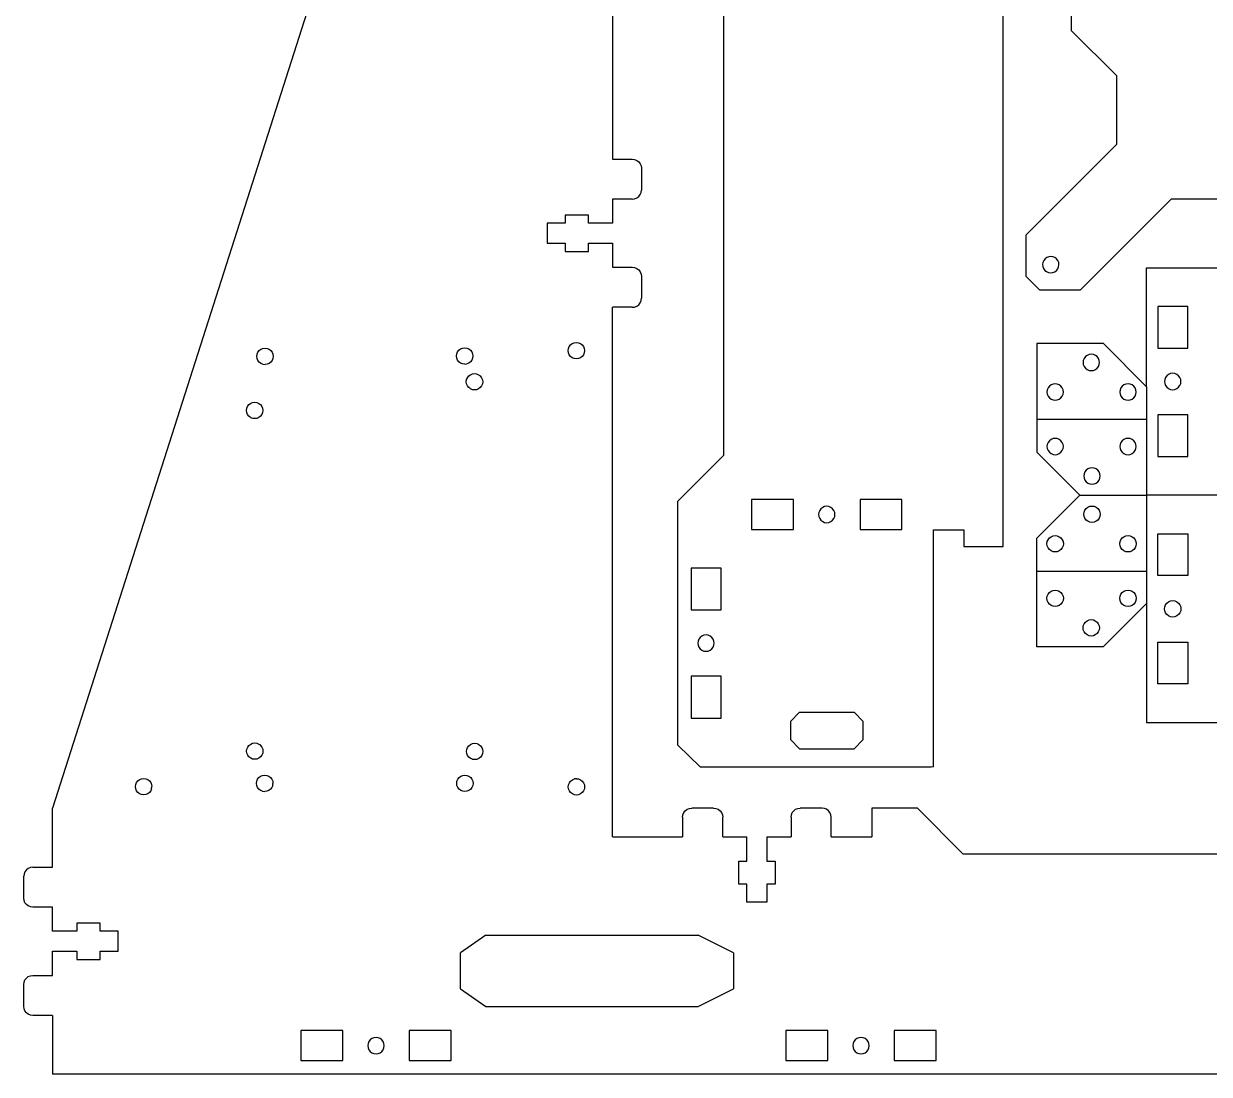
# Model space of a CAD drawing. Extents: x -551 to 142, y -21 to 452.
# Drawn here: x -550.7 to -290.4, y -21.2 to 209.5 of the extents above; entities that cross this region are included whole.
import ezdxf

# ---------------------------------------------------------------- set-up
doc = ezdxf.new("R2010")
doc.units = 0
doc.layers.get('0').update_dxf_attribs({"linetype": 'CONTINUOUS'})

msp = doc.modelspace()

# ---------------------------------------------------------------- linework, layer by layer
at = {"color": 2}
for points in [[(-397.076112, 388.597728), (-397.076112, 114.646455)], [(-344.276511, 94.695658), (-335.626569, 94.695658), (-335.626569, 370.633711)], [(-407.076035, 104.666436), (-397.076112, 114.646455)], [(-407.076035, 51.082006), (-407.076035, 104.666436)], [(-350.976466, 98.37903), (-344.276511, 98.37903)], [(-350.976466, 46.292602), (-350.976466, 98.37903)], [(-344.276511, 98.37903), (-344.276511, 94.695658)], [(-402.076073, 46.283362), (-407.076035, 51.082006)], [(-350.976466, 46.292602), (-351.426441, 46.283402), (-402.076073, 46.283371)]]:
    msp.add_lwpolyline(points, dxfattribs=at)
at = {"color": 5}
for points in [[(-446.927309, 342.005546), (-544.318246, 37.216036)], [(-421.419189, 291.773524), (-421.419189, 179.73059)], [(-421.419189, 179.73059), (-417.069242, 179.73059)], [(-417.069242, 179.73059), (-416.551618, 179.662561)], [(-416.551618, 179.662561), (-416.069244, 179.463157)], [(-416.069244, 179.463157), (-415.655026, 179.145967)], [(-415.655026, 179.145967), (-415.337188, 178.732568)], [(-415.337188, 178.732568), (-415.137431, 178.251167)], [(-415.137431, 178.251167), (-415.069246, 177.734568), (-415.069246, 172.944173)], [(-415.655026, 171.532777), (-415.337188, 171.946176)], [(-415.337188, 171.946176), (-415.137431, 172.427574)], [(-415.137431, 172.427574), (-415.069246, 172.944173)], [(-417.069242, 170.948154), (-421.419189, 170.948154)], [(-421.419189, 170.948154), (-421.419189, 165.658765)], [(-417.069242, 170.948154), (-416.551618, 171.016181)], [(-416.551618, 171.016181), (-416.069244, 171.215585)], [(-416.069244, 171.215585), (-415.655026, 171.532777)], [(-431.819106, 167.455177), (-431.819106, 165.658765)], [(-426.719182, 167.455177), (-431.819106, 167.455177)], [(-426.719182, 165.658765), (-426.719182, 167.455177)], [(-431.819106, 165.658765), (-435.76906, 165.658765)], [(-435.76906, 165.658765), (-435.76906, 161.267562)], [(-421.419189, 165.658765), (-426.719182, 165.658765)], [(-435.76906, 161.267562), (-431.819106, 161.267562)], [(-431.819106, 161.267562), (-431.819106, 159.471152)], [(-431.819106, 159.471152), (-426.719182, 159.471152)], [(-426.719182, 159.471152), (-426.719182, 161.267562)], [(-426.719182, 161.267562), (-421.419189, 161.267562)], [(-421.419189, 161.267562), (-421.419189, 155.97815)], [(-421.419189, 155.97815), (-417.069242, 155.97815)], [(-417.069242, 155.97815), (-416.551618, 155.910149)], [(-416.551618, 155.910149), (-416.069244, 155.710745)], [(-416.069244, 155.710745), (-415.655026, 155.393527)], [(-415.655026, 155.393527), (-415.337188, 154.980156)], [(-415.337188, 154.980156), (-415.137431, 154.498753)], [(-415.137431, 154.498753), (-415.069246, 153.982133), (-415.069246, 149.191761)], [(-304.223194, 129.816757), (-304.223194, 155.875723), (-288.42081, 155.875723)], [(-415.337188, 148.193739), (-415.137431, 148.675139)], [(-415.137431, 148.675139), (-415.069246, 149.191761)], [(-421.419189, 30.928622), (-421.419189, 147.195742)], [(-417.069242, 147.195742), (-421.419189, 147.195742)], [(-417.069242, 147.195742), (-416.551618, 147.263769)], [(-416.551618, 147.263769), (-416.069244, 147.463173)], [(-416.069244, 147.463173), (-415.655026, 147.780362)], [(-415.655026, 147.780362), (-415.337188, 148.193739)], [(-328.252272, 139.290982), (-328.252272, 115.403301)], [(-313.664036, 139.261547), (-328.233165, 139.261547)], [(-313.665814, 139.245985), (-304.229968, 129.828912)], [(-328.283175, 115.434374), (-318.80254, 105.972614)], [(-328.28817, 96.498389), (-318.807564, 105.960123)], [(-328.257295, 72.641783), (-328.257295, 96.529436)], [(-313.670809, 72.686778), (-304.234935, 82.103825)], [(-313.669059, 72.671191), (-328.238217, 72.671191)], [(-544.318246, 24.291924), (-544.318246, 37.216036)], [(-405.751369, 36.267925), (-405.433502, 36.681321)], [(-405.433502, 36.681321), (-405.019341, 36.998511)], [(-405.019341, 36.998511), (-404.536966, 37.19792)], [(-404.536966, 37.19792), (-404.019314, 37.265922)], [(-399.219364, 37.265922), (-404.019314, 37.265922)], [(-399.219364, 37.265922), (-398.701712, 37.19792)], [(-398.701712, 37.19792), (-398.219394, 36.998511)], [(-398.219394, 36.998511), (-397.805176, 36.681321)], [(-397.805176, 36.681321), (-397.487338, 36.267925)], [(-381.951569, 36.267925), (-381.63373, 36.681321)], [(-381.63373, 36.681321), (-381.219512, 36.998511)], [(-381.219512, 36.998511), (-380.737166, 37.19792)], [(-380.737166, 37.19792), (-380.219514, 37.265922)], [(-374.901912, 37.19792), (-375.419535, 37.265922), (-380.219514, 37.265922)], [(-374.419566, 36.998511), (-374.901912, 37.19792)], [(-374.005348, 36.681321), (-374.419566, 36.998511)], [(-373.687509, 36.267925), (-374.005348, 36.681321)], [(-354.476445, 37.216036), (-364.476397, 37.216036)], [(-364.476397, 37.216036), (-364.476397, 30.928622)], [(-354.476445, 37.216036), (-344.476522, 27.236021)], [(-406.019339, 35.269931), (-405.951154, 35.786547)], [(-406.019339, 35.269931), (-406.019339, 30.928622)], [(-405.951154, 35.786547), (-405.751369, 36.267925)], [(-397.487338, 36.267925), (-397.287524, 35.786547)], [(-397.287524, 35.786547), (-397.219396, 35.269931)], [(-397.219396, 30.928622), (-397.219396, 35.269931)], [(-382.21951, 35.269931), (-382.151354, 35.786547)], [(-382.21951, 35.269931), (-382.21951, 30.928622)], [(-382.151354, 35.786547), (-381.951569, 36.267925)], [(-373.487752, 35.786547), (-373.687509, 36.267925)], [(-373.419568, 35.269931), (-373.487752, 35.786547)], [(-373.419568, 30.928622), (-373.419568, 35.269931)], [(-421.419189, 30.928622), (-406.019339, 30.928622)], [(-397.219396, 30.928622), (-391.919404, 30.928622)], [(-391.919404, 25.639224), (-391.919404, 30.928622)], [(-387.519446, 30.928622), (-382.21951, 30.928622)], [(-387.519446, 30.928622), (-387.519446, 25.639224)], [(-373.419568, 30.928622), (-364.476397, 30.928622)], [(-344.476522, 27.236021), (-234.420684, 27.236021)], [(-550.082438, 23.707311), (-550.400276, 23.293918)], [(-549.668192, 24.024512), (-550.082438, 23.707311)], [(-549.185846, 24.223905), (-549.668192, 24.024512)], [(-548.668222, 24.291924), (-549.185846, 24.223905)], [(-548.668222, 24.291924), (-544.318246, 24.291924)], [(-393.719389, 25.639224), (-391.919404, 25.639224)], [(-393.719389, 20.549425), (-393.719389, 25.639224)], [(-387.519446, 25.639224), (-385.719489, 25.639224)], [(-385.719489, 25.639224), (-385.719489, 20.549425)], [(-550.600062, 22.81252), (-550.668162, 22.295921)], [(-550.600062, 16.98891), (-550.668162, 17.505523), (-550.668162, 22.295921)], [(-550.400276, 23.293918), (-550.600062, 22.81252)], [(-391.919404, 20.549425), (-393.719389, 20.549425)], [(-391.919404, 16.607314), (-391.919404, 20.549425)], [(-385.719489, 20.549425), (-387.519446, 20.549425)], [(-387.519446, 20.549425), (-387.519446, 16.607314)], [(-550.400276, 16.507535), (-550.600062, 16.98891)], [(-550.082438, 16.094136), (-550.400276, 16.507535)], [(-549.668192, 15.776932), (-550.082438, 16.094136)], [(-549.185846, 15.577542), (-549.668192, 15.776932)], [(-387.519446, 16.607314), (-391.919404, 16.607314)], [(-548.668222, 15.509543), (-549.185846, 15.577542)], [(-544.318246, 15.509543), (-548.668222, 15.509543)], [(-544.318246, 10.220115), (-544.318246, 15.509543)], [(-539.018282, 12.016544), (-539.018282, 10.220115)], [(-533.918358, 12.016544), (-539.018282, 12.016544)], [(-533.918358, 10.220115), (-533.918358, 12.016544)], [(-539.018282, 10.220115), (-544.318246, 10.220115)], [(-529.968347, 10.220115), (-533.918358, 10.220115)], [(-529.968347, 5.828934), (-529.968347, 10.220115)], [(-544.318246, 0.539497), (-544.318246, 5.828934)], [(-544.318246, 5.828934), (-539.018282, 5.828934)], [(-539.018282, 5.828934), (-539.018282, 4.032534)], [(-533.918358, 5.828934), (-529.968347, 5.828934)], [(-533.918358, 4.032534), (-533.918358, 5.828934)], [(-539.018282, 4.032534), (-533.918358, 4.032534)], [(-550.082438, -0.04507), (-549.668192, 0.27212)], [(-549.668192, 0.27212), (-549.185846, 0.47151)], [(-549.185846, 0.47151), (-548.668222, 0.539497), (-544.318246, 0.539497)], [(-550.668162, -1.456463), (-550.600062, -0.939883)], [(-550.600062, -6.763511), (-550.668162, -6.246903), (-550.668162, -1.456463)], [(-550.600062, -0.939883), (-550.400276, -0.458497)], [(-550.400276, -0.458497), (-550.082438, -0.04507)], [(-550.400276, -7.244897), (-550.600062, -6.763511)], [(-550.082438, -7.658296), (-550.400276, -7.244897)], [(-549.668192, -7.975458), (-550.082438, -7.658296)], [(-549.185846, -8.174876), (-549.668192, -7.975458)], [(-548.668222, -8.242863), (-549.185846, -8.174876)], [(-544.318246, -8.242863), (-548.668222, -8.242863)], [(-544.318246, -8.242863), (-544.318246, -21.167004)], [(-214.420834, -21.167004), (-544.318246, -21.167004)]]:
    msp.add_lwpolyline(points, dxfattribs=at)
at = {"color": 4}
for points in [[(-320.69707, 243.584946), (-320.69707, 207.959541)], [(-320.69707, 207.959541), (-310.697146, 197.979522)], [(-310.697146, 183.009522), (-310.697146, 197.979522)], [(-330.696965, 163.049488), (-310.697146, 183.009522)], [(-318.697074, 151.073475), (-298.697227, 171.033509)], [(-298.697227, 171.033509), (-247.971513, 171.033509)], [(-330.696965, 163.049488), (-330.696965, 154.067489)], [(-330.696965, 154.067489), (-327.697028, 151.073475)], [(-327.697028, 151.073475), (-318.697074, 151.073475)]]:
    msp.add_lwpolyline(points, dxfattribs=at)
at = {"color": 7}
for points in [[(-325.692657, 154.842971), (-325.227498, 154.776552), (-324.761013, 154.832557), (-324.324867, 155.007182), (-323.948891, 155.288461), (-323.65871, 155.657303), (-323.47408, 156.088539), (-323.407532, 156.552772), (-323.463638, 157.018354), (-323.638616, 157.453608), (-323.920471, 157.82882), (-324.290013, 158.118444), (-324.722123, 158.302724), (-325.187254, 158.369142), (-325.653795, 158.313116), (-326.089941, 158.13851), (-326.46589, 157.857205), (-326.756099, 157.488392), (-326.9407, 157.057153), (-327.007276, 156.592923), (-326.951142, 156.127341), (-326.776193, 155.692087), (-326.494338, 155.316872), (-326.124796, 155.027248), (-325.692657, 154.842971)], [(-301.72945, 147.378972), (-301.72945, 138.197363)], [(-295.129514, 147.378972), (-301.72945, 147.378972)], [(-295.129514, 138.197363), (-295.129514, 147.378972)], [(-498.961749, 137.701501), (-498.588905, 137.986958)], [(-498.588905, 137.986958), (-498.154762, 138.166344)], [(-498.154762, 138.166344), (-497.688898, 138.22749)], [(-497.688898, 138.22749), (-497.223034, 138.166217)], [(-497.223034, 138.166217), (-496.788892, 137.986673), (-496.416161, 137.701143)], [(-455.127896, 137.793539), (-454.755052, 138.078993)], [(-454.755052, 138.078993), (-454.32091, 138.258382)], [(-454.32091, 138.258382), (-453.855018, 138.319525)], [(-453.855018, 138.319525), (-453.389125, 138.258227)], [(-453.389125, 138.258227), (-452.955067, 138.078711)], [(-452.95518, 138.078711), (-452.582421, 137.793178)], [(-431.152018, 137.693746), (-431.090606, 138.158693)], [(-431.090606, 138.158693), (-430.910746, 138.591926)], [(-430.910746, 138.591926), (-430.624629, 138.963935)], [(-430.624629, 138.964014), (-430.251785, 139.249439)], [(-430.251785, 139.249369), (-429.817671, 139.428755)], [(-429.817671, 139.428755), (-429.351779, 139.489898)], [(-429.351779, 139.490053), (-428.885914, 139.42878)], [(-428.885914, 139.428628), (-428.4518, 139.249106)], [(-428.4518, 139.249106), (-428.079041, 138.963554)], [(-428.079041, 138.963655), (-427.793037, 138.591543)], [(-427.793037, 138.591463), (-427.61329, 138.158207)], [(-427.61329, 138.158283), (-427.552048, 137.693311)], [(-301.72945, 138.197363), (-295.129514, 138.197363)], [(-499.489137, 136.431335), (-499.427726, 136.896282)], [(-499.427867, 135.96639), (-499.489137, 136.431335)], [(-499.24812, 135.533106), (-499.427867, 135.96639)], [(-499.427726, 136.896282), (-499.247866, 137.329515)], [(-498.962116, 135.161019), (-499.24812, 135.533106)], [(-499.247866, 137.329515), (-498.961749, 137.701501)], [(-496.130467, 135.532671), (-496.416528, 135.160657)], [(-496.416161, 137.701143), (-496.130185, 137.329052)], [(-495.950579, 135.96588), (-496.130467, 135.532671)], [(-496.130185, 137.329052), (-495.950438, 136.895768)], [(-495.889195, 136.430824), (-495.950579, 135.96588)], [(-495.950438, 136.895768), (-495.889195, 136.430824)], [(-455.655257, 136.523373), (-455.593873, 136.988317)], [(-455.594014, 136.058429), (-455.655257, 136.523373)], [(-455.414239, 135.625144), (-455.594014, 136.058429)], [(-455.593873, 136.988317), (-455.413957, 137.421554)], [(-455.128235, 135.253054), (-455.414239, 135.625144)], [(-455.413957, 137.421554), (-455.127896, 137.793539)], [(-452.296558, 135.62471), (-452.582675, 135.252696)], [(-452.582308, 137.793178), (-452.296304, 137.421091)], [(-452.116698, 136.057915), (-452.296558, 135.62471)], [(-452.296304, 137.421091), (-452.116529, 136.987806)], [(-452.055399, 136.522862), (-452.116811, 136.057915)], [(-452.116529, 136.987806), (-452.055258, 136.522862)], [(-431.090747, 137.228954), (-431.152018, 137.693898)], [(-430.910972, 136.795517), (-431.090747, 137.228801)], [(-430.624996, 136.423503), (-430.910972, 136.795593)], [(-430.252237, 136.137973), (-430.624996, 136.423503)], [(-429.818123, 135.958454), (-430.252237, 136.137973)], [(-429.352258, 135.897108), (-429.818123, 135.958378)], [(-428.886394, 135.958327), (-429.352258, 135.897184)], [(-428.45228, 136.137795), (-428.886394, 135.958378)], [(-428.079408, 136.423065), (-428.45228, 136.13764)], [(-427.793348, 136.795235), (-428.079408, 136.423221)], [(-427.613431, 137.228316), (-427.793348, 136.795082)], [(-427.552048, 137.693311), (-427.613431, 137.228392)], [(-317.879871, 135.994234), (-318.059675, 135.561001), (-318.12103, 135.096057)], [(-317.220995, 136.651778), (-317.593839, 136.366302), (-317.879871, 135.994234)], [(-316.786881, 136.831246), (-317.220995, 136.651778)], [(-316.321017, 136.892443), (-316.786881, 136.831246)], [(-315.855209, 136.831246), (-316.321017, 136.892443)], [(-315.421038, 136.651778), (-315.855209, 136.831246)], [(-315.048279, 136.366302), (-315.421038, 136.651778)], [(-314.762247, 135.994234), (-315.048279, 136.366302)], [(-314.582387, 135.561001), (-314.762247, 135.994234)], [(-314.521088, 135.096057), (-314.582387, 135.561001)], [(-498.589328, 134.875486), (-498.962116, 135.161019)], [(-498.15527, 134.695967), (-498.589328, 134.875486)], [(-498.15527, 134.695967), (-497.689406, 134.634668)], [(-497.223514, 134.695812), (-497.689406, 134.634668)], [(-496.789371, 134.875229), (-497.223514, 134.695812)], [(-496.416528, 135.160657), (-496.789371, 134.875229)], [(-454.755589, 134.967524), (-455.128348, 135.253054)], [(-454.32139, 134.78798), (-454.755504, 134.967524)], [(-453.855497, 134.726707), (-454.32139, 134.78798)], [(-453.855497, 134.726707), (-453.389661, 134.787853)], [(-452.955519, 134.96727), (-453.389661, 134.787853)], [(-452.582816, 135.252696), (-452.955632, 134.96727)], [(-318.12103, 135.096057), (-318.059675, 134.631112)], [(-318.059675, 134.631112), (-317.879871, 134.197853)], [(-317.879871, 134.197853), (-317.593839, 133.825817)], [(-317.593839, 133.825817), (-317.220995, 133.540338)], [(-317.220995, 133.540338), (-316.786881, 133.36087)], [(-316.786881, 133.36087), (-316.321017, 133.299675)], [(-316.321017, 133.299675), (-315.855209, 133.36087)], [(-315.855209, 133.36087), (-315.421038, 133.540338)], [(-315.421038, 133.540338), (-315.048279, 133.825817)], [(-315.048279, 133.825817), (-314.762247, 134.197853)], [(-314.762247, 134.197853), (-314.582387, 134.631112)], [(-314.582387, 134.631112), (-314.521088, 135.096057)], [(-453.513952, 130.852481), (-453.452512, 131.317397), (-453.272652, 131.750634)], [(-453.452682, 130.387537), (-453.513952, 130.852481)], [(-453.272878, 129.954225), (-453.452682, 130.387537)], [(-453.272652, 131.750634), (-452.986535, 132.122648)], [(-452.986535, 132.122648), (-452.61372, 132.408073)], [(-452.61372, 132.407944), (-452.179549, 132.587361)], [(-452.179549, 132.587465), (-451.713685, 132.648631)], [(-451.713685, 132.648631), (-451.247792, 132.587332)], [(-451.247792, 132.587332), (-450.813706, 132.407819)], [(-450.813706, 132.407819), (-450.66537, 132.294177)], [(-450.66537, 132.294177), (-450.591738, 132.263722)], [(-450.591738, 132.263722), (-450.440975, 132.122287)], [(-450.440975, 132.12216), (-450.154943, 131.750069)], [(-449.975337, 130.387024), (-450.155254, 129.95379)], [(-450.154943, 131.750199), (-449.975224, 131.316912)], [(-449.913982, 130.851968), (-449.975337, 130.387024)], [(-449.975224, 131.316912), (-449.913982, 130.851968)], [(-325.135071, 130.164785), (-325.507858, 129.879311)], [(-324.700956, 130.344256), (-325.135071, 130.164785)], [(-324.235092, 130.405453), (-324.700956, 130.344256)], [(-323.769228, 130.344256), (-324.235092, 130.405453)], [(-323.335086, 130.164785), (-323.769228, 130.344256)], [(-322.962326, 129.879311), (-323.335086, 130.164785)], [(-309.136316, 130.164785), (-309.509132, 129.879311)], [(-308.702174, 130.344256), (-309.136316, 130.164785)], [(-308.236366, 130.405453), (-308.702174, 130.344256)], [(-307.770502, 130.344256), (-308.236366, 130.405453)], [(-307.336388, 130.164785), (-307.770502, 130.344256)], [(-306.963572, 129.879311), (-307.336388, 130.164785)], [(-300.169806, 131.377339), (-300.231217, 130.911963)], [(-300.231217, 130.911963), (-300.169806, 130.446581)], [(-299.989804, 131.811013), (-300.169806, 131.377339)], [(-300.169806, 130.446581), (-299.989804, 130.012887)], [(-299.70349, 132.18343), (-299.989804, 131.811013)], [(-299.330336, 132.469191), (-299.70349, 132.18343)], [(-298.895798, 132.648812), (-299.330336, 132.469191)], [(-298.429482, 132.710088), (-298.895798, 132.648812)], [(-297.963167, 132.648812), (-298.429482, 132.710088)], [(-297.528629, 132.469191), (-297.963167, 132.648812)], [(-297.155475, 132.18343), (-297.528629, 132.469191)], [(-296.86916, 131.811013), (-297.155475, 132.18343)], [(-296.689187, 131.377339), (-296.86916, 131.811013)], [(-296.86916, 130.012887), (-296.689187, 130.446581)], [(-296.627804, 130.911963), (-296.689187, 131.377339)], [(-296.689187, 130.446581), (-296.627804, 130.911963)], [(-452.986874, 129.582134), (-453.272878, 129.954225)], [(-452.764906, 129.438065), (-452.986874, 129.582134)], [(-452.614143, 129.296607), (-452.764906, 129.438065)], [(-452.180198, 129.116959), (-452.614256, 129.296503)], [(-451.714221, 129.055812), (-452.180057, 129.117089)], [(-451.248328, 129.116959), (-451.714221, 129.055812)], [(-450.814158, 129.29635), (-451.248328, 129.116959)], [(-450.441342, 129.581801), (-450.814158, 129.29635)], [(-450.155254, 129.95379), (-450.441342, 129.581801)], [(-325.97375, 129.073988), (-326.035077, 128.609066)], [(-326.035077, 128.609066), (-325.97375, 128.144099)], [(-325.793918, 129.507244), (-325.97375, 129.073988)], [(-325.97375, 128.144099), (-325.793918, 127.710863), (-325.507858, 127.338798)], [(-325.507858, 129.879311), (-325.793918, 129.507244)], [(-322.676294, 129.507244), (-322.962326, 129.879311)], [(-322.962326, 127.338798), (-322.676294, 127.710863)], [(-322.496462, 129.073988), (-322.676294, 129.507244)], [(-322.676294, 127.710863), (-322.496462, 128.144099)], [(-322.435135, 128.609066), (-322.496462, 129.073988)], [(-322.496462, 128.144099), (-322.435135, 128.609066)], [(-309.975024, 129.073988), (-310.036323, 128.609066)], [(-310.036323, 128.609066), (-309.975024, 128.144099)], [(-309.795164, 129.507244), (-309.975024, 129.073988)], [(-309.975024, 128.144099), (-309.795164, 127.710863)], [(-309.509132, 129.879311), (-309.795164, 129.507244)], [(-309.795164, 127.710863), (-309.509132, 127.338798)], [(-306.677512, 129.507244), (-306.963572, 129.879311)], [(-306.963572, 127.338798), (-306.677512, 127.710863)], [(-306.49768, 129.073988), (-306.677512, 129.507244)], [(-306.677512, 127.710863), (-306.49768, 128.144099)], [(-306.436381, 128.609066), (-306.49768, 129.073988)], [(-306.49768, 128.144099), (-306.436381, 128.609066)], [(-304.217493, 129.764261), (-304.217493, 105.972973)], [(-299.989804, 130.012887), (-299.70349, 129.640489)], [(-299.70349, 129.640489), (-299.330336, 129.354728)], [(-299.330336, 129.354728), (-298.895798, 129.175108)], [(-298.895798, 129.175108), (-298.429482, 129.113837)], [(-298.429482, 129.113837), (-297.963167, 129.175108)], [(-297.963167, 129.175108), (-297.528629, 129.354728)], [(-297.528629, 129.354728), (-297.155475, 129.640489)], [(-297.155475, 129.640489), (-296.86916, 130.012887)], [(-501.776859, 124.56428), (-501.715447, 125.029201), (-501.535559, 125.462429)], [(-501.535559, 125.462356), (-501.249498, 125.834367)], [(-501.249498, 125.834367), (-500.876626, 126.119795)], [(-500.876626, 126.119795), (-500.442512, 126.299187)], [(-500.442512, 126.29926), (-499.97662, 126.360407)], [(-499.97662, 126.360407), (-499.510756, 126.299133)], [(-499.510756, 126.29906), (-499.076641, 126.119513)], [(-499.076613, 126.119615), (-498.861786, 125.955045)], [(-498.861842, 125.955045), (-498.813864, 125.935092)], [(-498.813864, 125.935236), (-498.703882, 125.834085)], [(-498.703882, 125.834085), (-498.417878, 125.461997)], [(-498.417878, 125.461997), (-498.238159, 125.028713)], [(-498.238131, 125.028713), (-498.176889, 124.563766)], [(-325.507858, 127.338798), (-325.135071, 127.053319)], [(-325.135071, 127.053319), (-324.700956, 126.873854)], [(-324.700956, 126.873854), (-324.235092, 126.812657)], [(-324.235092, 126.812657), (-323.769228, 126.873854)], [(-323.769228, 126.873854), (-323.335086, 127.053319)], [(-323.335086, 127.053319), (-322.962326, 127.338798)], [(-309.509132, 127.338798), (-309.136316, 127.053319)], [(-309.136316, 127.053319), (-308.702174, 126.873854)], [(-308.702174, 126.873854), (-308.236366, 126.812657)], [(-308.236366, 126.812657), (-307.770502, 126.873854)], [(-307.770502, 126.873854), (-307.336388, 127.053319)], [(-307.336388, 127.053319), (-306.963572, 127.338798)], [(-501.715617, 124.099307), (-501.776859, 124.56428)], [(-501.535813, 123.666051), (-501.715617, 124.099307)], [(-501.249837, 123.293859), (-501.535813, 123.665949)], [(-500.98706, 123.109475), (-501.249837, 123.293859)], [(-500.877078, 123.008326), (-500.98706, 123.109475)], [(-500.877078, 123.008405), (-500.442964, 122.828887)], [(-499.9771, 122.767537), (-500.442964, 122.828808)], [(-499.511292, 122.82876), (-499.9771, 122.767616)], [(-499.077121, 123.008146), (-499.511292, 122.82876)], [(-498.704249, 123.293498), (-499.077121, 123.008072)], [(-498.41816, 123.665588), (-498.704249, 123.293574)], [(-498.238272, 124.098746), (-498.41816, 123.665512)], [(-498.176889, 124.563664), (-498.238272, 124.098746)], [(-328.180446, 122.619523), (-304.276337, 122.619523)], [(-295.129514, 123.626554), (-301.72945, 123.626554)], [(-301.72945, 123.626554), (-301.72945, 114.444953)], [(-295.129514, 114.444953), (-295.129514, 123.626554)], [(-325.795922, 117.53858), (-325.975726, 117.105321)], [(-325.509862, 117.91062), (-325.795922, 117.53858)], [(-325.137103, 118.196096), (-325.509862, 117.91062)], [(-324.702988, 118.375567), (-325.137103, 118.196096)], [(-324.237096, 118.436761), (-324.702988, 118.375567)], [(-323.771232, 118.375567), (-324.237096, 118.436761)], [(-323.337089, 118.196096), (-323.771232, 118.375567)], [(-322.96433, 117.91062), (-323.337089, 118.196096)], [(-322.67827, 117.53858), (-322.96433, 117.91062)], [(-322.498438, 117.105321), (-322.67827, 117.53858)], [(-309.797196, 117.53858), (-309.977028, 117.105321)], [(-309.511136, 117.91062), (-309.797196, 117.53858)], [(-309.138376, 118.196096), (-309.511136, 117.91062)], [(-308.704234, 118.375567), (-309.138376, 118.196096)], [(-308.238342, 118.436761), (-308.704234, 118.375567)], [(-307.772477, 118.375567), (-308.238342, 118.436761)], [(-307.338363, 118.196096), (-307.772477, 118.375567)], [(-306.965548, 117.91062), (-307.338363, 118.196096)], [(-306.499712, 117.105321), (-306.679515, 117.53858), (-306.965548, 117.91062)], [(-325.975726, 117.105321), (-326.037109, 116.640377)], [(-326.037109, 116.640377), (-325.975726, 116.17543)], [(-325.975726, 116.17543), (-325.795922, 115.742168)], [(-325.795922, 115.742168), (-325.509862, 115.370109)], [(-325.509862, 115.370109), (-325.137103, 115.08463)], [(-325.137103, 115.08463), (-324.702988, 114.905187)], [(-324.702988, 114.905187), (-324.237096, 114.843968)], [(-324.237096, 114.843968), (-323.771232, 114.905187)], [(-323.771232, 114.905187), (-323.337089, 115.08463)], [(-323.337089, 115.08463), (-322.96433, 115.370109)], [(-322.96433, 115.370109), (-322.67827, 115.742168)], [(-322.67827, 115.742168), (-322.498438, 116.17543)], [(-322.437139, 116.640377), (-322.498438, 117.105321)], [(-322.498438, 116.17543), (-322.437139, 116.640377)], [(-309.977028, 117.105321), (-310.038327, 116.640377)], [(-310.038327, 116.640377), (-309.977028, 116.17543)], [(-309.977028, 116.17543), (-309.797196, 115.742168)], [(-309.797196, 115.742168), (-309.511136, 115.370109)], [(-309.511136, 115.370109), (-309.138376, 115.08463)], [(-309.138376, 115.08463), (-308.704234, 114.905187)], [(-308.704234, 114.905187), (-308.238342, 114.843968)], [(-308.238342, 114.843968), (-307.772477, 114.905187)], [(-307.772477, 114.905187), (-307.338363, 115.08463)], [(-307.338363, 115.08463), (-306.965548, 115.370109)], [(-306.965548, 115.370109), (-306.679515, 115.742168)], [(-306.679515, 115.742168), (-306.499712, 116.17543)], [(-306.438385, 116.640377), (-306.499712, 117.105321)], [(-306.499712, 116.17543), (-306.438385, 116.640377)], [(-316.152389, 111.94977), (-316.618281, 111.888545)], [(-315.686496, 111.888545), (-316.152389, 111.94977)], [(-301.72945, 114.444953), (-295.129514, 114.444953)], [(-317.891075, 110.618308), (-317.952402, 110.153358)], [(-317.952402, 110.153358), (-317.891075, 109.688414)], [(-317.711272, 111.051564), (-317.891075, 110.618308)], [(-317.891075, 109.688414), (-317.711272, 109.255155)], [(-317.425211, 111.423601), (-317.711272, 111.051564)], [(-317.052396, 111.70908), (-317.425211, 111.423601)], [(-316.618281, 111.888545), (-317.052396, 111.70908)], [(-315.25241, 111.70908), (-315.686496, 111.888545)], [(-314.879623, 111.423601), (-315.25241, 111.70908)], [(-314.593563, 111.051564), (-314.879623, 111.423601)], [(-314.413731, 110.618308), (-314.593563, 111.051564)], [(-314.593563, 109.255155), (-314.413731, 109.688414), (-314.352432, 110.153358)], [(-314.352432, 110.153358), (-314.413731, 110.618308)], [(-317.711272, 109.255155), (-317.425211, 108.883118)], [(-317.425211, 108.883118), (-317.052396, 108.597639)], [(-317.052396, 108.597639), (-316.618281, 108.418171)], [(-316.618281, 108.418171), (-316.152389, 108.356946)], [(-316.152389, 108.356946), (-315.686496, 108.418171)], [(-315.686496, 108.418171), (-315.25241, 108.597639)], [(-315.25241, 108.597639), (-314.879623, 108.883118), (-314.593563, 109.255155)], [(-390.876141, 105.015644), (-390.876141, 98.428862)], [(-381.676204, 105.015644), (-390.876141, 105.015644)], [(-381.676204, 98.428862), (-381.676204, 105.015644)], [(-357.876404, 105.015644), (-367.076341, 105.015644)], [(-367.076341, 105.015644), (-367.076341, 98.428862)], [(-357.876404, 98.428862), (-357.876404, 105.015644)], [(-318.840584, 105.96235), (-304.241341, 105.96235)], [(-245.211261, 105.962324), (-304.210776, 105.962324), (-304.210776, 56.062286), (-288.435881, 56.062286)], [(-375.65028, 102.993725), (-375.936595, 102.62133), (-376.116568, 102.187661), (-376.178008, 101.722254), (-376.116568, 101.256873)], [(-375.277154, 103.279489), (-375.65028, 102.993725)], [(-373.909957, 103.459132), (-374.376301, 103.52038), (-374.842588, 103.459132), (-375.277154, 103.279489)], [(-373.475448, 103.279489), (-373.909957, 103.459132)], [(-372.815951, 102.62133), (-373.102265, 102.993725), (-373.475448, 103.279489)], [(-372.635978, 102.187661), (-372.815951, 102.62133)], [(-372.815951, 100.823204), (-372.635978, 101.256873), (-372.574566, 101.722254), (-372.635978, 102.187661)], [(-317.957398, 101.779382), (-317.896099, 102.244326)], [(-317.896099, 101.314435), (-317.957398, 101.779382)], [(-317.896099, 102.244326), (-317.716239, 102.677585)], [(-317.716239, 102.677585), (-317.430178, 103.049622)], [(-317.430178, 103.049622), (-317.057391, 103.335126)], [(-317.057391, 103.335126), (-316.623277, 103.514571)], [(-316.623277, 103.514571), (-316.157384, 103.575788)], [(-316.157384, 103.575788), (-315.691548, 103.514571)], [(-315.691548, 103.514571), (-315.257434, 103.335126)], [(-315.257434, 103.335126), (-314.884647, 103.049622), (-314.598586, 102.677585)], [(-314.598586, 102.677585), (-314.418754, 102.244326), (-314.357456, 101.779382)], [(-314.357456, 101.779382), (-314.418754, 101.314435)], [(-376.116568, 101.256873), (-375.936595, 100.823204)], [(-375.936595, 100.823204), (-375.65028, 100.450807)], [(-375.65028, 100.450807), (-375.277154, 100.165048)], [(-375.277154, 100.165048), (-374.842588, 99.985402), (-374.376301, 99.924154)], [(-374.376301, 99.924154), (-373.909957, 99.985402)], [(-373.909957, 99.985402), (-373.475448, 100.165048)], [(-373.475448, 100.165048), (-373.102265, 100.450807)], [(-373.102265, 100.450807), (-372.815951, 100.823204)], [(-317.716239, 100.881173), (-317.896099, 101.314435)], [(-317.430178, 100.509136), (-317.716239, 100.881173)], [(-317.057391, 100.22366), (-317.430178, 100.509136)], [(-316.623277, 100.044192), (-317.057391, 100.22366)], [(-316.157384, 99.982995), (-316.623277, 100.044192)], [(-315.691548, 100.044192), (-316.157384, 99.982995)], [(-315.257434, 100.22366), (-315.691548, 100.044192)], [(-314.884647, 100.509136), (-315.257434, 100.22366)], [(-314.598586, 100.881173), (-314.884647, 100.509136)], [(-314.418754, 101.314435), (-314.598586, 100.881173)], [(-390.876141, 98.428862), (-381.676204, 98.428862)], [(-367.076341, 98.428862), (-357.876404, 98.428862)], [(-325.800946, 96.190569), (-325.514914, 96.562634)], [(-325.514914, 96.562634), (-325.142098, 96.84811)], [(-325.142098, 96.84811), (-324.707984, 97.027578)], [(-324.707984, 97.027578), (-324.24212, 97.088775)], [(-324.24212, 97.088775), (-323.776227, 97.027578)], [(-323.776227, 97.027578), (-323.342113, 96.84811)], [(-323.342113, 96.84811), (-322.969354, 96.562634)], [(-322.969354, 96.562634), (-322.683322, 96.190569)], [(-309.802191, 96.190569), (-309.516131, 96.562634)], [(-309.516131, 96.562634), (-309.1434, 96.84811)], [(-309.1434, 96.84811), (-308.709258, 97.027578)], [(-308.709258, 97.027578), (-308.243365, 97.088775)], [(-308.243365, 97.088775), (-307.777501, 97.027578)], [(-307.777501, 97.027578), (-307.343358, 96.84811)], [(-307.343358, 96.84811), (-306.970571, 96.562634)], [(-306.970571, 96.562634), (-306.684511, 96.190569)], [(-301.730805, 97.479342), (-295.130841, 97.479342)], [(-301.730805, 88.297711), (-301.730805, 97.479342)], [(-295.130841, 97.479342), (-295.130841, 88.297711)], [(-326.042105, 95.292391), (-325.980778, 95.75731)], [(-325.980778, 94.827444), (-326.042105, 95.292391)], [(-325.980778, 95.75731), (-325.800946, 96.190569)], [(-325.800946, 94.394182), (-325.980778, 94.827444)], [(-325.514914, 94.022146), (-325.800946, 94.394182)], [(-325.142098, 93.736644), (-325.514914, 94.022146)], [(-324.707984, 93.557176), (-325.142098, 93.736644)], [(-323.342113, 93.736644), (-323.776227, 93.557176)], [(-322.969354, 94.022146), (-323.342113, 93.736644)], [(-322.683322, 94.394182), (-322.969354, 94.022146)], [(-322.683322, 96.190569), (-322.503461, 95.75731)], [(-322.503461, 94.827444), (-322.683322, 94.394182)], [(-322.503461, 95.75731), (-322.442134, 95.292391)], [(-322.442134, 95.292391), (-322.503461, 94.827444)], [(-310.043322, 95.292391), (-309.981995, 95.75731)], [(-309.981995, 94.827444), (-310.043322, 95.292391)], [(-309.981995, 95.75731), (-309.802191, 96.190569)], [(-309.802191, 94.394182), (-309.981995, 94.827444)], [(-309.516131, 94.022146), (-309.802191, 94.394182)], [(-309.1434, 93.736644), (-309.516131, 94.022146)], [(-308.709258, 93.557176), (-309.1434, 93.736644)], [(-307.343358, 93.736644), (-307.777501, 93.557176)], [(-306.970571, 94.022146), (-307.343358, 93.736644)], [(-306.504707, 94.827444), (-306.684511, 94.394182), (-306.970571, 94.022146)], [(-306.684511, 96.190569), (-306.504707, 95.75731)], [(-306.504707, 95.75731), (-306.44338, 95.292391)], [(-306.44338, 95.292391), (-306.504707, 94.827444)], [(-324.24212, 93.495982), (-324.707984, 93.557176)], [(-323.776227, 93.557176), (-324.24212, 93.495982)], [(-308.243365, 93.495982), (-308.709258, 93.557176)], [(-307.777501, 93.557176), (-308.243365, 93.495982)], [(-404.176061, 89.945849), (-404.176061, 80.764249)], [(-397.576096, 89.945849), (-404.176061, 89.945849)], [(-397.576096, 80.764249), (-397.576096, 89.945849)], [(-328.185554, 89.313211), (-304.303289, 89.313211)], [(-295.130841, 88.297711), (-301.730805, 88.297711)], [(-326.040073, 83.323699), (-325.978774, 83.788644)], [(-325.978774, 82.858755), (-326.040073, 83.323699)], [(-325.978774, 83.788644), (-325.798942, 84.2219), (-325.512882, 84.593942)], [(-325.512882, 84.593942), (-325.140122, 84.879418)], [(-325.140122, 84.879418), (-324.706008, 85.058886)], [(-324.706008, 85.058886), (-324.240144, 85.120109)], [(-324.240144, 85.120109), (-323.774252, 85.058886)], [(-323.774252, 85.058886), (-323.340137, 84.879418)], [(-323.340137, 84.879418), (-322.967322, 84.593942)], [(-322.967322, 84.593942), (-322.68129, 84.2219)], [(-322.68129, 84.2219), (-322.501458, 83.788644)], [(-322.501458, 83.788644), (-322.440131, 83.323699)], [(-322.440131, 83.323699), (-322.501458, 82.858755)], [(-310.041346, 83.323699), (-309.98002, 83.788644)], [(-309.98002, 82.858755), (-310.041346, 83.323699)], [(-309.98002, 83.788644), (-309.800188, 84.2219)], [(-309.800188, 84.2219), (-309.514155, 84.593942)], [(-309.514155, 84.593942), (-309.14134, 84.879418)], [(-309.14134, 84.879418), (-308.707197, 85.058886)], [(-308.707197, 85.058886), (-308.241361, 85.120109)], [(-308.241361, 85.120109), (-307.775497, 85.058886)], [(-307.775497, 85.058886), (-307.341383, 84.879418)], [(-307.341383, 84.879418), (-306.968567, 84.593942)], [(-306.968567, 84.593942), (-306.682507, 84.2219)], [(-306.682507, 84.2219), (-306.502675, 83.788644)], [(-306.502675, 83.788644), (-306.441376, 83.323699)], [(-306.441376, 83.323699), (-306.502675, 82.858755)], [(-404.176061, 80.764249), (-397.576096, 80.764249)], [(-325.798942, 82.425493), (-325.978774, 82.858755)], [(-325.512882, 82.053454), (-325.798942, 82.425493)], [(-325.140122, 81.767949), (-325.512882, 82.053454)], [(-324.706008, 81.58851), (-325.140122, 81.767949)], [(-324.240144, 81.52729), (-324.706008, 81.58851)], [(-323.774252, 81.58851), (-324.240144, 81.52729)], [(-323.340137, 81.767949), (-323.774252, 81.58851)], [(-322.967322, 82.053454), (-323.340137, 81.767949)], [(-322.68129, 82.425493), (-322.967322, 82.053454)], [(-322.501458, 82.858755), (-322.68129, 82.425493)], [(-309.800188, 82.425493), (-309.98002, 82.858755)], [(-309.514155, 82.053454), (-309.800188, 82.425493)], [(-309.14134, 81.767949), (-309.514155, 82.053454)], [(-308.707197, 81.58851), (-309.14134, 81.767949)], [(-308.241361, 81.52729), (-308.707197, 81.58851)], [(-307.775497, 81.58851), (-308.241361, 81.52729)], [(-307.341383, 81.767949), (-307.775497, 81.58851)], [(-306.968567, 82.053454), (-307.341383, 81.767949)], [(-306.682507, 82.425493), (-306.968567, 82.053454)], [(-306.502675, 82.858755), (-306.682507, 82.425493)], [(-300.232516, 81.012308), (-300.17116, 81.477709)], [(-300.17116, 80.546929), (-300.232516, 81.012308)], [(-300.17116, 81.477709), (-299.991159, 81.91138)], [(-299.991159, 81.91138), (-299.704788, 82.283778)], [(-299.704788, 82.283778), (-299.33169, 82.569537)], [(-299.33169, 82.569537), (-298.897125, 82.74916), (-298.430809, 82.81043)], [(-298.430809, 82.81043), (-297.964493, 82.74916)], [(-297.964493, 82.74916), (-297.529956, 82.569537)], [(-297.529956, 82.569537), (-297.15683, 82.283778)], [(-297.15683, 82.283778), (-296.870487, 81.91138)], [(-296.870487, 81.91138), (-296.690486, 81.477709)], [(-296.690486, 81.477709), (-296.629102, 81.012308)], [(-296.629102, 81.012308), (-296.690486, 80.546929)], [(-317.884895, 77.734887), (-317.598891, 78.106923)], [(-317.598891, 78.106923), (-317.226047, 78.392402)], [(-317.226047, 78.392402), (-316.791933, 78.57187)], [(-316.791933, 78.57187), (-316.32604, 78.633087)], [(-316.32604, 78.633087), (-315.860176, 78.57187)], [(-315.860176, 78.57187), (-315.426062, 78.392402)], [(-315.426062, 78.392402), (-315.053274, 78.106923)], [(-315.053274, 78.106923), (-314.767214, 77.734887)], [(-299.991159, 80.113258), (-300.17116, 80.546929)], [(-299.704788, 79.740838), (-299.991159, 80.113258)], [(-299.33169, 79.455076), (-299.704788, 79.740838)], [(-298.897125, 79.275453), (-299.33169, 79.455076)], [(-298.430809, 79.214183), (-298.897125, 79.275453)], [(-297.964493, 79.275453), (-298.430809, 79.214183)], [(-297.529956, 79.455076), (-297.964493, 79.275453)], [(-297.15683, 79.740838), (-297.529956, 79.455076)], [(-296.870487, 80.113258), (-297.15683, 79.740838)], [(-296.690486, 80.546929), (-296.870487, 80.113258)], [(-318.126082, 76.836681), (-318.064727, 77.301625)], [(-317.884895, 75.9385), (-318.064727, 76.371734), (-318.126082, 76.836681)], [(-318.064727, 77.301625), (-317.884895, 77.734887)], [(-317.226047, 75.280959), (-317.598891, 75.566463), (-317.884895, 75.9385)], [(-315.053274, 75.566463), (-315.426062, 75.280959)], [(-314.767214, 75.9385), (-315.053274, 75.566463)], [(-314.767214, 77.734887), (-314.587382, 77.301625)], [(-314.587382, 76.371734), (-314.767214, 75.9385)], [(-314.587382, 77.301625), (-314.526055, 76.836681)], [(-314.526055, 76.836681), (-314.587382, 76.371734)], [(-402.616388, 73.944222), (-402.677771, 73.478846)], [(-402.677771, 73.478846), (-402.616388, 73.013464)], [(-402.436443, 74.37789), (-402.616388, 73.944222)], [(-402.616388, 73.013464), (-402.436443, 72.579796), (-402.150072, 72.207373)], [(-402.150072, 74.750313), (-402.436443, 74.37789)], [(-401.776946, 75.036075), (-402.150072, 74.750313)], [(-401.342437, 75.215695), (-401.776946, 75.036075)], [(-400.876064, 75.276965), (-401.342437, 75.215695)], [(-400.409777, 75.215695), (-400.876064, 75.276965)], [(-399.975211, 75.036075), (-400.409777, 75.215695)], [(-399.602085, 74.750313), (-399.975211, 75.036075)], [(-399.315742, 74.37789), (-399.602085, 74.750313)], [(-399.602085, 72.207373), (-399.315742, 72.579796), (-399.135741, 73.013464)], [(-399.135741, 73.944222), (-399.315742, 74.37789)], [(-399.074358, 73.478846), (-399.135741, 73.944222)], [(-399.135741, 73.013464), (-399.074358, 73.478846)], [(-316.791933, 75.101519), (-317.226047, 75.280959)], [(-316.32604, 75.040299), (-316.791933, 75.101519)], [(-315.860176, 75.101519), (-316.32604, 75.040299)], [(-315.426062, 75.280959), (-315.860176, 75.101519)], [(-301.730805, 73.726902), (-295.130841, 73.726902)], [(-301.730805, 64.545299), (-301.730805, 73.726902)], [(-295.130841, 73.726902), (-295.130841, 64.545299)], [(-402.150072, 72.207373), (-401.776946, 71.921614)], [(-401.776946, 71.921614), (-401.342437, 71.741991)], [(-401.342437, 71.741991), (-400.876064, 71.68072)], [(-400.876064, 71.68072), (-400.409777, 71.741991)], [(-400.409777, 71.741991), (-399.975211, 71.921614)], [(-399.975211, 71.921614), (-399.602085, 72.207373)], [(-404.176061, 66.193437), (-404.176061, 57.011806)], [(-397.576096, 66.193437), (-404.176061, 66.193437)], [(-397.576096, 57.011806), (-397.576096, 66.193437)], [(-295.130841, 64.545299), (-301.730805, 64.545299)], [(-382.374196, 56.300134), (-380.374229, 58.296128)], [(-382.374196, 56.300134), (-382.374196, 52.308124), (-380.374229, 50.312129), (-368.378373, 50.312129), (-366.378349, 52.308124), (-366.378349, 56.300134), (-368.378373, 58.296128)], [(-380.374229, 58.296128), (-368.378373, 58.296128)], [(-404.176061, 57.011806), (-397.576096, 57.011806)], [(-501.682625, 49.304588), (-501.743895, 49.769557), (-501.682512, 50.234476), (-501.502624, 50.66771)], [(-501.502624, 50.66771), (-501.216535, 51.039724)], [(-501.216535, 51.039724), (-500.843691, 51.325149)], [(-500.843691, 51.325149), (-500.409549, 51.504541)], [(-500.409549, 51.504541), (-499.943684, 51.565684)], [(-499.943684, 51.565684), (-499.477792, 51.504414)], [(-499.477792, 51.504414), (-499.043678, 51.324895), (-498.93347, 51.240432)], [(-498.93347, 51.240432), (-498.85885, 51.20959)], [(-498.85885, 51.20959), (-498.670947, 51.039365)], [(-498.670947, 51.039365), (-498.384971, 50.667275)], [(-498.384971, 50.667275), (-498.205196, 50.233988)], [(-498.143953, 49.769021), (-498.205308, 49.304099)], [(-498.205196, 50.233988), (-498.143953, 49.769021)], [(-453.484036, 49.698203), (-453.422653, 50.163119)], [(-453.422766, 49.233231), (-453.484036, 49.698203)], [(-453.422653, 50.163119), (-453.242793, 50.596353)], [(-453.242793, 50.596353), (-452.956676, 50.968367)], [(-452.956676, 50.968367), (-452.583832, 51.253792)], [(-452.583832, 51.253792), (-452.14969, 51.433209)], [(-452.14969, 51.433209), (-451.683826, 51.494327)], [(-451.683826, 51.494327), (-451.217933, 51.433054)], [(-451.217933, 51.433054), (-451.018628, 51.350642)], [(-451.018628, 51.350642), (-450.963566, 51.343474)], [(-450.963566, 51.343398), (-450.783847, 51.253538)], [(-450.783847, 51.253538), (-450.411116, 50.968008)], [(-450.411116, 50.968008), (-450.125112, 50.595918)], [(-450.125112, 50.595918), (-449.945365, 50.162633)], [(-449.884094, 49.697664), (-449.945478, 49.232742)], [(-449.945365, 50.162633), (-449.884094, 49.697664)], [(-501.502878, 48.8713), (-501.682625, 49.304588)], [(-501.216845, 48.49921), (-501.502878, 48.8713)], [(-501.032046, 48.383911), (-501.216845, 48.49921)], [(-500.844143, 48.213683), (-501.032046, 48.383911)], [(-500.410028, 48.034164), (-500.844143, 48.213683)], [(-499.944192, 47.972891), (-500.410028, 48.034164)], [(-499.478272, 48.034034), (-499.944192, 47.972891)], [(-499.044158, 48.213426), (-499.478272, 48.034034)], [(-498.671286, 48.498854), (-499.044158, 48.213426)], [(-498.385225, 48.870866), (-498.671286, 48.498854)], [(-498.205308, 49.304099), (-498.385225, 48.870866)], [(-453.243019, 48.799943), (-453.422766, 49.233231)], [(-452.957043, 48.427856), (-453.243019, 48.799943)], [(-452.584284, 48.142326), (-452.957043, 48.427856)], [(-452.329917, 48.05267), (-452.584284, 48.142326)], [(-452.150198, 47.962807), (-452.329917, 48.05267)], [(-451.684334, 47.901537), (-452.150198, 47.962807)], [(-451.218441, 47.96268), (-451.684334, 47.901537)], [(-450.784299, 48.142069), (-451.218441, 47.96268)], [(-450.411455, 48.427497), (-450.784299, 48.142069)], [(-450.125366, 48.799509), (-450.411455, 48.427497)], [(-449.945478, 49.232742), (-450.125366, 48.799509)], [(-499.027394, 43.964808), (-498.654606, 44.250233)], [(-498.654606, 44.250233), (-498.220464, 44.42965)], [(-498.220464, 44.42965), (-497.754543, 44.490768), (-497.288679, 44.429495)], [(-497.288679, 44.429495), (-496.854593, 44.249979)], [(-496.854678, 44.249979), (-496.481918, 43.964449)], [(-455.095836, 43.964808), (-454.722992, 44.250233)], [(-454.723133, 44.250363), (-454.288962, 44.429752)], [(-454.288962, 44.429752), (-453.82307, 44.490895)], [(-453.823014, 44.490768), (-453.357121, 44.429495)], [(-453.357121, 44.429625), (-452.923035, 44.250106)], [(-452.923035, 44.250106), (-452.550276, 43.964551)], [(-526.120388, 41.972553), (-526.058977, 42.437497)], [(-526.059118, 41.507606), (-526.120388, 41.972553)], [(-526.058977, 42.437497), (-525.879116, 42.870731)], [(-525.879116, 42.870731), (-525.592943, 43.242742)], [(-525.592943, 43.242742), (-525.220184, 43.52817)], [(-525.220184, 43.52817), (-524.785985, 43.707559)], [(-524.785985, 43.707559), (-524.320121, 43.768703)], [(-524.320121, 43.768703), (-523.854257, 43.707432)], [(-523.854257, 43.707432), (-523.420142, 43.527914)], [(-523.420142, 43.527914), (-523.047412, 43.242358)], [(-523.047412, 43.242358), (-522.761408, 42.870293)], [(-522.761408, 42.870293), (-522.581632, 42.437009)], [(-522.581801, 41.507118), (-522.520362, 41.972037)], [(-522.581632, 42.437009), (-522.520362, 41.972037)], [(-499.55481, 42.694641), (-499.493399, 43.159557)], [(-499.493568, 42.229669), (-499.55481, 42.694641)], [(-499.313764, 41.796413), (-499.493568, 42.229669)], [(-499.493399, 43.159557), (-499.313482, 43.592794)], [(-499.027789, 41.424322), (-499.313764, 41.796413)], [(-499.313482, 43.592794), (-499.027394, 43.964808)], [(-496.196084, 41.79595), (-496.482229, 41.423938)], [(-496.481918, 43.964449), (-496.195914, 43.592359)], [(-496.016224, 42.229183), (-496.196084, 41.79595)], [(-496.19583, 43.592359), (-496.016082, 43.159072)], [(-496.016224, 42.229183), (-495.954812, 42.694128)], [(-496.016082, 43.159072), (-495.954812, 42.694128)], [(-455.623253, 42.694746), (-455.561785, 43.15969)], [(-455.561954, 42.229669), (-455.623253, 42.694641)], [(-455.382235, 41.796514), (-455.561954, 42.229799)], [(-455.561898, 43.15969), (-455.382009, 43.592923)], [(-455.096287, 41.424424), (-455.382291, 41.796514)], [(-455.382009, 43.592923), (-455.095892, 43.964935)], [(-452.264554, 41.79608), (-452.550615, 41.424065)], [(-452.550361, 43.964551), (-452.264357, 43.592461)], [(-452.084638, 42.229183), (-452.264554, 41.79595)], [(-452.264357, 43.592461), (-452.084609, 43.159202)], [(-452.084496, 43.159072), (-452.023254, 42.694128), (-452.084638, 42.229183)], [(-431.128029, 41.929065), (-431.066617, 42.394012)], [(-431.066758, 41.464121), (-431.128029, 41.929065)], [(-431.066617, 42.394012), (-430.886729, 42.827243)], [(-430.886729, 42.827243), (-430.60064, 43.199255)], [(-430.60064, 43.199255), (-430.227796, 43.484683)], [(-430.227796, 43.484683), (-429.793682, 43.664075)], [(-429.32779, 43.725218), (-429.793682, 43.664075)], [(-429.32779, 43.725218), (-428.861897, 43.663948)], [(-428.861897, 43.663948), (-428.427811, 43.484426)], [(-428.427811, 43.484426), (-428.055052, 43.198874)], [(-428.055052, 43.198874), (-427.769048, 42.826783)], [(-427.769048, 42.826783), (-427.589329, 42.393527)], [(-427.528059, 41.928552), (-427.589442, 41.463633)], [(-427.589329, 42.393527), (-427.528059, 41.928552)], [(-525.879314, 41.074344), (-526.059118, 41.507606)], [(-525.593338, 40.702231), (-525.879314, 41.074344)], [(-525.220607, 40.416701), (-525.593338, 40.702231)], [(-524.786493, 40.23718), (-525.220607, 40.416701)], [(-524.320657, 40.175909), (-524.786493, 40.23718)], [(-523.854765, 40.237056), (-524.320657, 40.175909)], [(-523.420594, 40.416447), (-523.854765, 40.237056)], [(-523.047807, 40.701873), (-523.420594, 40.416447)], [(-522.76169, 41.073887), (-523.047807, 40.701873)], [(-522.581801, 41.507118), (-522.76169, 41.073887)], [(-498.65503, 41.138764), (-499.027789, 41.424322)], [(-498.220915, 40.959248), (-498.65503, 41.138764)], [(-498.220915, 40.959248), (-497.755051, 40.897972)], [(-497.289187, 40.959118), (-497.755051, 40.897972)], [(-496.855016, 41.13851), (-497.289187, 40.959118)], [(-496.482229, 41.423938), (-496.855016, 41.13851)], [(-454.723556, 41.138894), (-455.096287, 41.424424)], [(-454.289358, 40.959375), (-454.723472, 41.138894)], [(-453.823493, 40.897972), (-454.289358, 40.959248)], [(-453.357686, 40.959248), (-453.82355, 40.898105)], [(-452.550699, 41.424065), (-452.923543, 41.13864), (-453.357686, 40.959248)], [(-430.886983, 41.030837), (-431.066758, 41.464121)], [(-430.600979, 40.658747), (-430.886983, 41.030837)], [(-430.228248, 40.373214), (-430.600979, 40.658747)], [(-429.794134, 40.193698), (-430.228248, 40.373214)], [(-429.328298, 40.132427), (-429.794134, 40.193698)], [(-428.862434, 40.193571), (-429.328298, 40.132427)], [(-428.428263, 40.37296), (-428.862434, 40.193571)], [(-428.055447, 40.658385), (-428.428263, 40.37296)], [(-427.76933, 41.030399), (-428.055447, 40.658385)], [(-427.589442, 41.463633), (-427.76933, 41.030399)], [(-449.210289, 9.398425), (-454.793265, 5.472544)], [(-449.210289, 9.398425), (-402.609784, 9.398425)], [(-394.840432, 5.472544), (-402.609784, 9.398425)], [(-454.793265, -2.379245), (-454.793265, 5.472544)], [(-394.840432, 5.472544), (-394.840432, -2.379245)], [(-454.793265, -2.379245), (-449.210289, -6.305125)], [(-402.609784, -6.305125), (-394.840432, -2.379245)], [(-449.210289, -6.305125), (-402.609784, -6.305125)], [(-489.81868, -18.173021), (-480.618744, -18.173021), (-480.618744, -11.586209), (-489.81868, -11.586209), (-489.81868, -18.173021)], [(-466.018852, -11.586209), (-466.018852, -18.173021)], [(-456.818915, -11.586209), (-466.018852, -11.586209)], [(-466.018852, -18.173021), (-456.818915, -18.173021), (-456.818915, -11.586209)], [(-383.36951, -11.586209), (-383.36951, -18.173021)], [(-374.169573, -11.586209), (-383.36951, -11.586209)], [(-374.169573, -18.173021), (-374.169573, -11.586209)], [(-350.369717, -11.586209), (-359.569681, -11.586209)], [(-359.569681, -11.586209), (-359.569681, -18.173021), (-350.369717, -18.173021)], [(-350.369717, -18.173021), (-350.369717, -11.586209)], [(-474.219665, -13.322383), (-474.592791, -13.608162), (-474.879106, -13.980554), (-475.059107, -14.414216), (-475.120547, -14.879573)], [(-475.120547, -14.879573), (-475.059107, -15.344985)], [(-475.059107, -15.344985), (-474.879106, -15.778676), (-474.592791, -16.151068)], [(-473.785128, -13.142721), (-474.219665, -13.322383)], [(-473.318812, -13.081478), (-473.785128, -13.142721)], [(-472.852468, -13.142721), (-473.318812, -13.081478)], [(-472.044804, -13.608162), (-472.41793, -13.322383), (-472.852468, -13.142721)], [(-471.758462, -13.980554), (-472.044804, -13.608162)], [(-471.57846, -14.414216), (-471.758462, -13.980554)], [(-471.758462, -15.778676), (-471.57846, -15.344985)], [(-471.517105, -14.879573), (-471.57846, -14.414216)], [(-471.57846, -15.344985), (-471.517105, -14.879573)], [(-368.609936, -14.414216), (-368.67132, -14.879573)], [(-368.67132, -14.879573), (-368.609936, -15.344985)], [(-367.335957, -13.142721), (-367.770466, -13.322383), (-368.143649, -13.608162), (-368.429963, -13.980554), (-368.609936, -14.414216)], [(-368.609936, -15.344985), (-368.429963, -15.778676)], [(-366.869641, -13.081478), (-367.335957, -13.142721)], [(-366.403297, -13.142721), (-366.869641, -13.081478)], [(-365.968788, -13.322383), (-366.403297, -13.142721)], [(-365.595634, -13.608162), (-365.968788, -13.322383)], [(-365.309319, -13.980554), (-365.595634, -13.608162)], [(-365.595634, -16.151068), (-365.309319, -15.778676), (-365.12929, -15.344985)], [(-365.12929, -14.414216), (-365.309319, -13.980554)], [(-365.067906, -14.879573), (-365.12929, -14.414216)], [(-365.12929, -15.344985), (-365.067906, -14.879573)], [(-474.592791, -16.151068), (-474.219665, -16.436818)], [(-474.219665, -16.436818), (-473.785128, -16.616481)], [(-473.785128, -16.616481), (-473.318812, -16.677695)], [(-473.318812, -16.677695), (-472.852468, -16.616481)], [(-472.852468, -16.616481), (-472.41793, -16.436818), (-472.044804, -16.151068)], [(-472.044804, -16.151068), (-471.758462, -15.778676)], [(-383.36951, -18.173021), (-374.169573, -18.173021)], [(-368.429963, -15.778676), (-368.143649, -16.151068)], [(-368.143649, -16.151068), (-367.770466, -16.436818)], [(-367.770466, -16.436818), (-367.335957, -16.616481), (-366.869641, -16.677695)], [(-366.869641, -16.677695), (-366.403297, -16.616481)], [(-366.403297, -16.616481), (-365.968788, -16.436818), (-365.595634, -16.151068)]]:
    msp.add_lwpolyline(points, dxfattribs=at)

doc.saveas('drawing.dxf')
